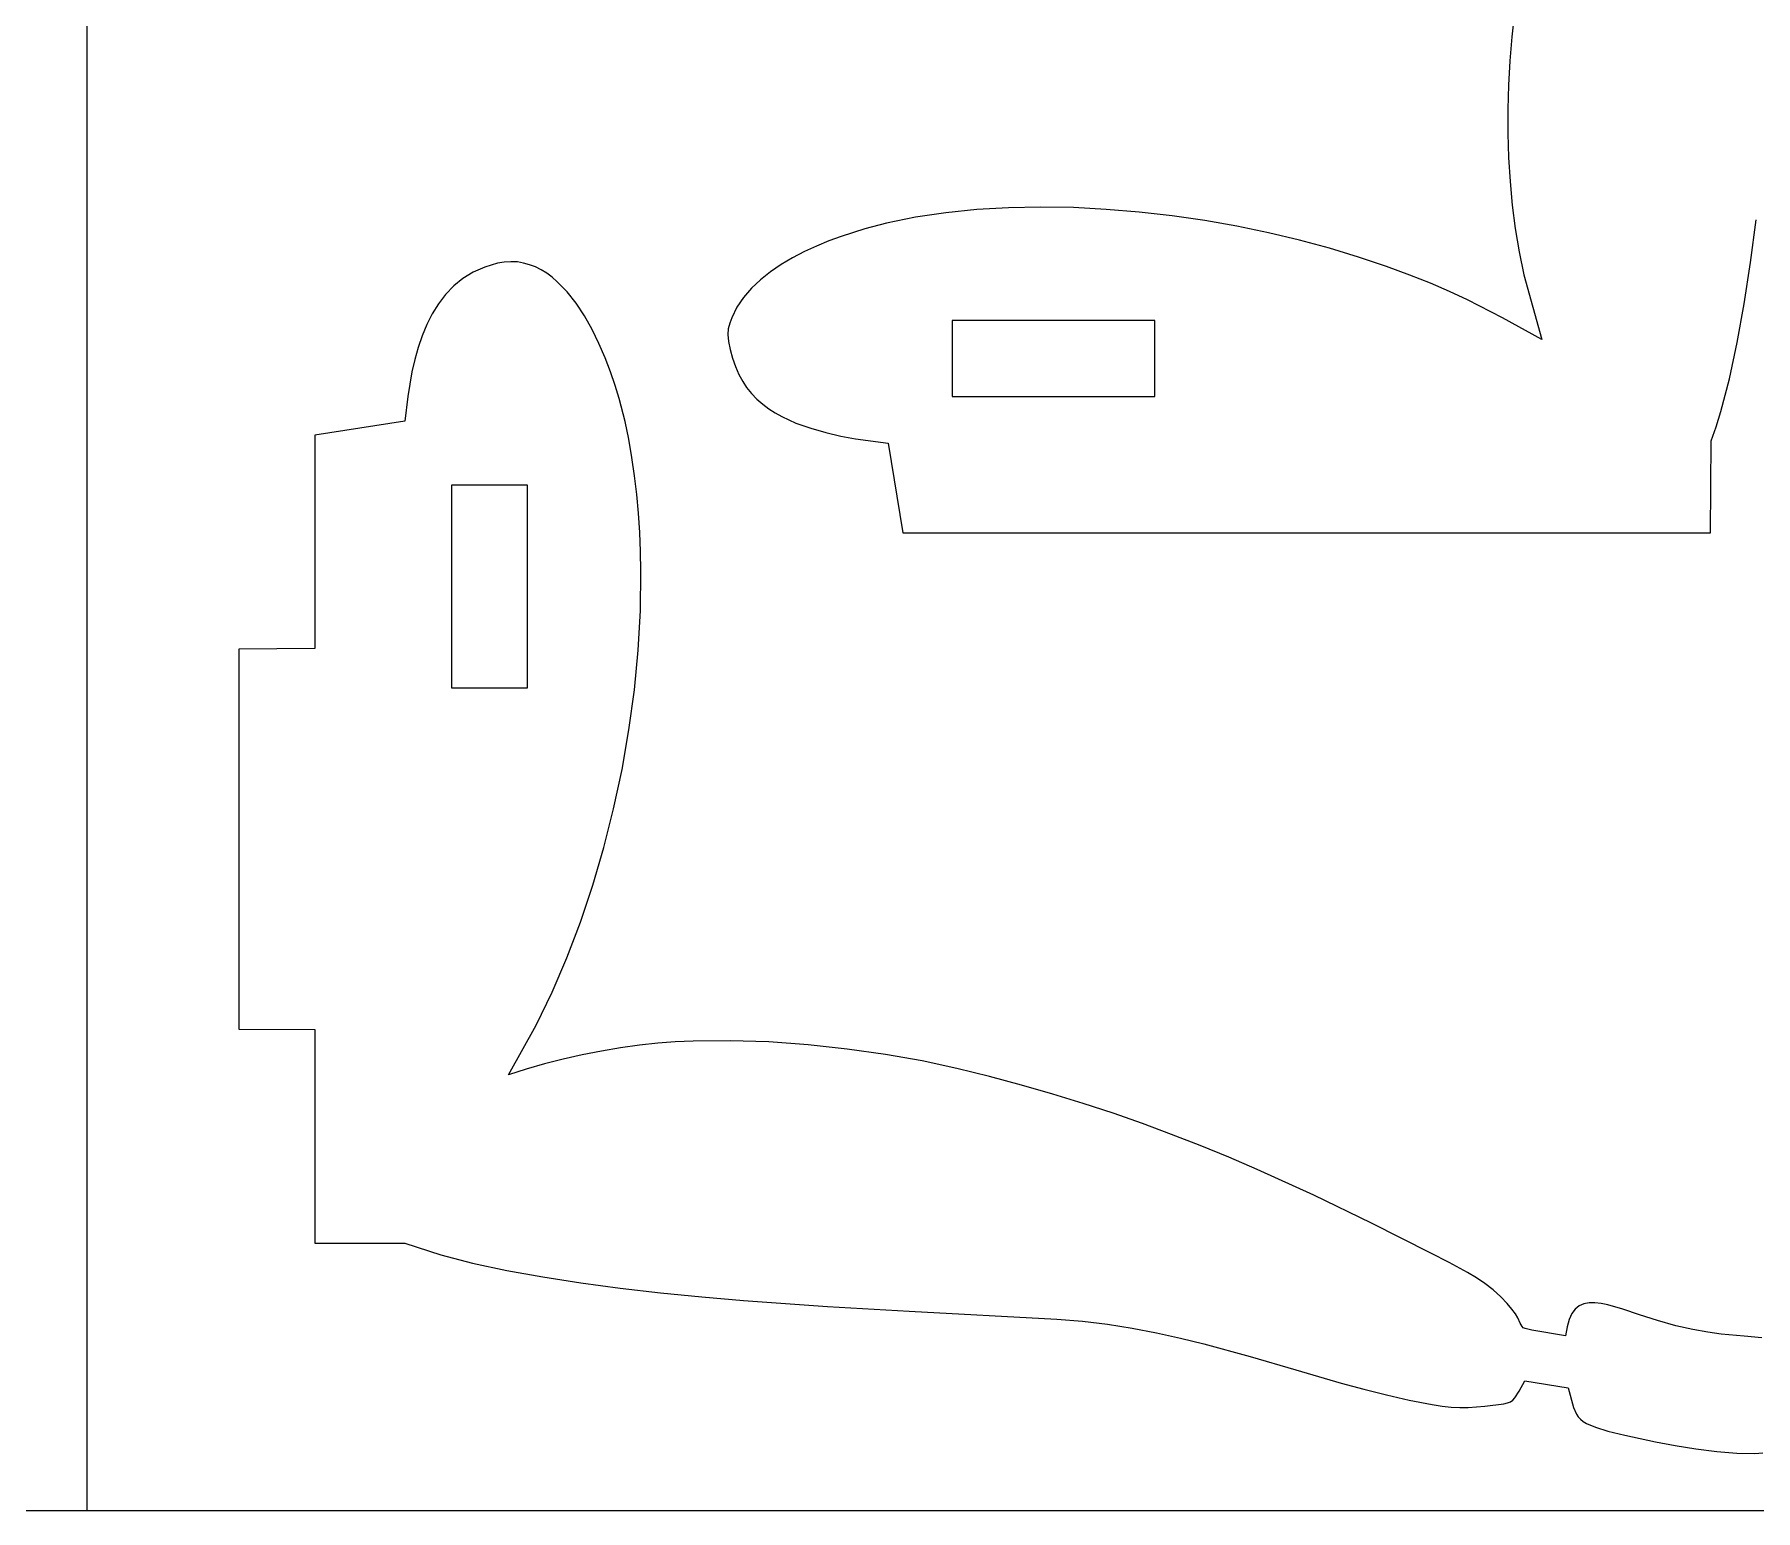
# Model space of a CAD drawing. Header units: centimetres. Extents: x -43.9 to 43.9, y -33.6 to 33.6.
# Drawn here: x 9.22 to 16.09, y -33.57 to -27.68 of the extents above; entities that cross this region are included whole.
import ezdxf

# ---------------------------------------------------------------- set-up
doc = ezdxf.new("R2010")
doc.units = ezdxf.units.CM
doc.header["$MEASUREMENT"] = 0
doc.layers.add('Camada 1', color=7, linetype='Continuous')

msp = doc.modelspace()

# ---------------------------------------------------------------- linework, layer by layer
at = {"layer": 'Camada 1', "color": 4, "lineweight": 9}
for points in [[(9.43161, 11.64976), (9.43161, 11.64976), (9.43161, -33.57024), (9.43161, -33.57024)], [(-25.07839, -33.57024), (-25.07839, -33.57024), (43.9416, -33.57024), (43.9416, -33.57024)]]:
    msp.add_open_spline(points, degree=3, dxfattribs=at)
at = {"layer": 'Camada 1', "color": 3, "lineweight": 9}
for points in [[(15.12889, -27.59084), (15.12889, -27.59084), (15.11889, -27.68666), (15.11889, -27.68666)], [(15.11889, -27.68666), (15.11889, -27.68666), (15.11121, -27.7829), (15.11121, -27.7829)], [(15.11121, -27.7829), (15.11121, -27.7829), (15.10597, -27.87938), (15.10597, -27.87938)], [(15.10597, -27.87938), (15.10597, -27.87938), (15.10328, -27.97591), (15.10328, -27.97591)], [(15.10328, -27.97591), (15.10328, -27.97591), (15.10327, -28.07229), (15.10327, -28.07229)], [(15.10327, -28.07229), (15.10327, -28.07229), (15.10605, -28.16832), (15.10605, -28.16832)], [(15.10605, -28.16832), (15.10605, -28.16832), (15.11177, -28.26383), (15.11177, -28.26383)], [(15.11177, -28.26383), (15.11177, -28.26383), (15.12057, -28.3586), (15.12057, -28.3586)], [(15.12057, -28.3586), (15.12057, -28.3586), (15.13253, -28.45247), (15.13253, -28.45247)], [(12.62304, -28.43089), (12.62304, -28.43089), (12.53689, -28.45329), (12.53689, -28.45329)], [(12.73935, -28.40722), (12.73935, -28.40722), (12.62304, -28.43089), (12.62304, -28.43089)], [(12.85971, -28.38917), (12.85971, -28.38917), (12.73935, -28.40722), (12.73935, -28.40722)], [(12.98348, -28.37652), (12.98348, -28.37652), (12.85971, -28.38917), (12.85971, -28.38917)], [(13.11005, -28.36905), (13.11005, -28.36905), (12.98348, -28.37652), (12.98348, -28.37652)], [(13.23879, -28.36654), (13.23879, -28.36654), (13.11005, -28.36905), (13.11005, -28.36905)], [(13.36905, -28.36876), (13.36905, -28.36876), (13.23879, -28.36654), (13.23879, -28.36654)], [(13.50024, -28.37551), (13.50024, -28.37551), (13.36905, -28.36876), (13.36905, -28.36876)], [(13.6317, -28.38655), (13.6317, -28.38655), (13.50024, -28.37551), (13.50024, -28.37551)], [(13.76283, -28.40168), (13.76283, -28.40168), (13.6317, -28.38655), (13.6317, -28.38655)], [(13.89298, -28.42067), (13.89298, -28.42067), (13.76283, -28.40168), (13.76283, -28.40168)], [(14.02153, -28.44329), (14.02153, -28.44329), (13.89298, -28.42067), (13.89298, -28.42067)], [(16.07101, -28.58818), (16.07101, -28.58818), (16.09312, -28.41734), (16.09312, -28.41734)], [(12.39323, -28.50164), (12.39323, -28.50164), (12.34415, -28.5219), (12.34415, -28.5219)], [(12.44215, -28.48349), (12.44215, -28.48349), (12.39323, -28.50164), (12.39323, -28.50164)], [(12.53689, -28.45329), (12.53689, -28.45329), (12.44215, -28.48349), (12.44215, -28.48349)], [(14.14786, -28.46933), (14.14786, -28.46933), (14.02153, -28.44329), (14.02153, -28.44329)], [(14.27134, -28.49857), (14.27134, -28.49857), (14.14786, -28.46933), (14.14786, -28.46933)], [(14.39134, -28.53079), (14.39134, -28.53079), (14.27134, -28.49857), (14.27134, -28.49857)], [(15.13253, -28.45247), (15.13253, -28.45247), (15.14779, -28.54522), (15.14779, -28.54522)], [(12.24824, -28.56897), (12.24824, -28.56897), (12.20274, -28.59588), (12.20274, -28.59588)], [(12.2956, -28.54432), (12.2956, -28.54432), (12.24824, -28.56897), (12.24824, -28.56897)], [(12.34415, -28.5219), (12.34415, -28.5219), (12.2956, -28.54432), (12.2956, -28.54432)], [(14.50722, -28.56577), (14.50722, -28.56577), (14.39134, -28.53079), (14.39134, -28.53079)], [(14.61838, -28.60328), (14.61838, -28.60328), (14.50722, -28.56577), (14.50722, -28.56577)], [(15.14779, -28.54522), (15.14779, -28.54522), (15.1665, -28.63667), (15.1665, -28.63667)], [(10.97436, -28.62648), (10.97436, -28.62648), (10.93321, -28.65173), (10.93321, -28.65173)], [(11.02022, -28.60605), (11.02022, -28.60605), (10.97436, -28.62648), (10.97436, -28.62648)], [(11.07108, -28.59087), (11.07108, -28.59087), (11.02022, -28.60605), (11.02022, -28.60605)], [(11.09817, -28.58608), (11.09817, -28.58608), (11.07108, -28.59087), (11.07108, -28.59087)], [(11.12452, -28.5844), (11.12452, -28.5844), (11.09817, -28.58608), (11.09817, -28.58608)], [(11.15017, -28.58566), (11.15017, -28.58566), (11.12452, -28.5844), (11.12452, -28.5844)], [(11.1751, -28.58971), (11.1751, -28.58971), (11.15017, -28.58566), (11.15017, -28.58566)], [(11.1993, -28.59641), (11.1993, -28.59641), (11.1751, -28.58971), (11.1751, -28.58971)], [(11.22278, -28.6056), (11.22278, -28.6056), (11.1993, -28.59641), (11.1993, -28.59641)], [(11.24555, -28.61713), (11.24555, -28.61713), (11.22278, -28.6056), (11.22278, -28.6056)], [(11.2676, -28.63084), (11.2676, -28.63084), (11.24555, -28.61713), (11.24555, -28.61713)], [(11.28892, -28.64658), (11.28892, -28.64658), (11.2676, -28.63084), (11.2676, -28.63084)], [(12.15974, -28.6251), (12.15974, -28.6251), (12.11995, -28.65671), (12.11995, -28.65671)], [(12.20274, -28.59588), (12.20274, -28.59588), (12.15974, -28.6251), (12.15974, -28.6251)], [(14.71161, -28.6377), (14.71161, -28.6377), (14.61838, -28.60328), (14.61838, -28.60328)], [(14.79458, -28.67076), (14.79458, -28.67076), (14.71161, -28.6377), (14.71161, -28.6377)], [(15.1665, -28.63667), (15.1665, -28.63667), (15.2384, -28.89443), (15.2384, -28.89443)], [(16.04613, -28.75211), (16.04613, -28.75211), (16.07101, -28.58818), (16.07101, -28.58818)], [(10.8965, -28.68136), (10.8965, -28.68136), (10.86395, -28.71493), (10.86395, -28.71493)], [(10.93321, -28.65173), (10.93321, -28.65173), (10.8965, -28.68136), (10.8965, -28.68136)], [(11.30952, -28.66422), (11.30952, -28.66422), (11.28892, -28.64658), (11.28892, -28.64658)], [(11.34858, -28.70452), (11.34858, -28.70452), (11.30952, -28.66422), (11.30952, -28.66422)], [(11.38474, -28.75055), (11.38474, -28.75055), (11.34858, -28.70452), (11.34858, -28.70452)], [(12.084, -28.69074), (12.084, -28.69074), (12.05257, -28.72725), (12.05257, -28.72725)], [(12.11995, -28.65671), (12.11995, -28.65671), (12.084, -28.69074), (12.084, -28.69074)], [(14.87014, -28.70344), (14.87014, -28.70344), (14.79458, -28.67076), (14.79458, -28.67076)], [(14.94122, -28.73668), (14.94122, -28.73668), (14.87014, -28.70344), (14.87014, -28.70344)], [(10.83528, -28.75203), (10.83528, -28.75203), (10.81023, -28.7922), (10.81023, -28.7922)], [(10.86395, -28.71493), (10.86395, -28.71493), (10.83528, -28.75203), (10.83528, -28.75203)], [(11.41803, -28.80109), (11.41803, -28.80109), (11.38474, -28.75055), (11.38474, -28.75055)], [(12.02633, -28.76631), (12.02633, -28.76631), (12.00593, -28.80794), (12.00593, -28.80794)], [(12.05257, -28.72725), (12.05257, -28.72725), (12.02633, -28.76631), (12.02633, -28.76631)], [(15.08146, -28.80868), (15.08146, -28.80868), (14.94122, -28.73668), (14.94122, -28.73668)], [(16.01826, -28.90719), (16.01826, -28.90719), (16.04613, -28.75211), (16.04613, -28.75211)], [(10.7885, -28.83502), (10.7885, -28.83502), (10.76983, -28.88005), (10.76983, -28.88005)], [(10.81023, -28.7922), (10.81023, -28.7922), (10.7885, -28.83502), (10.7885, -28.83502)], [(11.44843, -28.85493), (11.44843, -28.85493), (11.41803, -28.80109), (11.41803, -28.80109)], [(11.99815, -28.82976), (11.99815, -28.82976), (11.99207, -28.85222), (11.99207, -28.85222)], [(12.00593, -28.80794), (12.00593, -28.80794), (11.99815, -28.82976), (11.99815, -28.82976)], [(15.2384, -28.89443), (15.2384, -28.89443), (15.08146, -28.80868), (15.08146, -28.80868)], [(10.76983, -28.88005), (10.76983, -28.88005), (10.75393, -28.92685), (10.75393, -28.92685)], [(11.47594, -28.91084), (11.47594, -28.91084), (11.44843, -28.85493), (11.44843, -28.85493)], [(11.50058, -28.96763), (11.50058, -28.96763), (11.47594, -28.91084), (11.47594, -28.91084)], [(11.99207, -28.85222), (11.99207, -28.85222), (11.99002, -28.87538), (11.99002, -28.87538)], [(11.99002, -28.87538), (11.99002, -28.87538), (11.99252, -28.90367), (11.99252, -28.90367)], [(11.99252, -28.90367), (11.99252, -28.90367), (11.9989, -28.93542), (11.9989, -28.93542)], [(15.98716, -29.05147), (15.98716, -29.05147), (16.01826, -28.90719), (16.01826, -28.90719)], [(10.74053, -28.975), (10.74053, -28.975), (10.72936, -29.02405), (10.72936, -29.02405)], [(10.75393, -28.92685), (10.75393, -28.92685), (10.74053, -28.975), (10.74053, -28.975)], [(11.52232, -29.02407), (11.52232, -29.02407), (11.50058, -28.96763), (11.50058, -28.96763)], [(11.9989, -28.93542), (11.9989, -28.93542), (12.00848, -28.96894), (12.00848, -28.96894)], [(12.00848, -28.96894), (12.00848, -28.96894), (12.02058, -29.00256), (12.02058, -29.00256)], [(10.72936, -29.02405), (10.72936, -29.02405), (10.71258, -29.12316), (10.71258, -29.12316)], [(11.54118, -29.07897), (11.54118, -29.07897), (11.52232, -29.02407), (11.52232, -29.02407)], [(12.02058, -29.00256), (12.02058, -29.00256), (12.03452, -29.03458), (12.03452, -29.03458)], [(12.03452, -29.03458), (12.03452, -29.03458), (12.04963, -29.06333), (12.04963, -29.06333)], [(15.9526, -29.18296), (15.9526, -29.18296), (15.98716, -29.05147), (15.98716, -29.05147)], [(11.55715, -29.1311), (11.55715, -29.1311), (11.54118, -29.07897), (11.54118, -29.07897)], [(12.04963, -29.06333), (12.04963, -29.06333), (12.06522, -29.08712), (12.06522, -29.08712)], [(12.06522, -29.08712), (12.06522, -29.08712), (12.08496, -29.11112), (12.08496, -29.11112)], [(12.08496, -29.11112), (12.08496, -29.11112), (12.10639, -29.1331), (12.10639, -29.1331)], [(10.71258, -29.12316), (10.71258, -29.12316), (10.70136, -29.22071), (10.70136, -29.22071)], [(11.58041, -29.22223), (11.58041, -29.22223), (11.55715, -29.1311), (11.55715, -29.1311)], [(12.10639, -29.1331), (12.10639, -29.1331), (12.12937, -29.15316), (12.12937, -29.15316)], [(12.12937, -29.15316), (12.12937, -29.15316), (12.15374, -29.17142), (12.15374, -29.17142)], [(12.15374, -29.17142), (12.15374, -29.17142), (12.17935, -29.188), (12.17935, -29.188)], [(12.17935, -29.188), (12.17935, -29.188), (12.20606, -29.203), (12.20606, -29.203)], [(15.93397, -29.24332), (15.93397, -29.24332), (15.9526, -29.18296), (15.9526, -29.18296)], [(10.70136, -29.22071), (10.70136, -29.22071), (10.34246, -29.27761), (10.34246, -29.27761)], [(11.59484, -29.29326), (11.59484, -29.29326), (11.58041, -29.22223), (11.58041, -29.22223)], [(12.20606, -29.203), (12.20606, -29.203), (12.26213, -29.22878), (12.26213, -29.22878)], [(12.26213, -29.22878), (12.26213, -29.22878), (12.32076, -29.24965), (12.32076, -29.24965)], [(12.32076, -29.24965), (12.32076, -29.24965), (12.38075, -29.26655), (12.38075, -29.26655)], [(15.91438, -29.29974), (15.91438, -29.29974), (15.93397, -29.24332), (15.93397, -29.24332)], [(10.34246, -29.27761), (10.34246, -29.27761), (10.34242, -30.12931), (10.34242, -30.12931)], [(11.60733, -29.36553), (11.60733, -29.36553), (11.59484, -29.29326), (11.59484, -29.29326)], [(12.38075, -29.26655), (12.38075, -29.26655), (12.44088, -29.2804), (12.44088, -29.2804)], [(12.44088, -29.2804), (12.44088, -29.2804), (12.49996, -29.29212), (12.49996, -29.29212)], [(12.49996, -29.29212), (12.49996, -29.29212), (12.63011, -29.30832), (12.63011, -29.30832)], [(12.63011, -29.30832), (12.63011, -29.30832), (12.68851, -29.66717), (12.68851, -29.66717)], [(15.91112, -29.66717), (15.91112, -29.66717), (15.91438, -29.29974), (15.91438, -29.29974)], [(11.61792, -29.43894), (11.61792, -29.43894), (11.60733, -29.36553), (11.60733, -29.36553)], [(11.62664, -29.51339), (11.62664, -29.51339), (11.61792, -29.43894), (11.61792, -29.43894)], [(11.63351, -29.58879), (11.63351, -29.58879), (11.62664, -29.51339), (11.62664, -29.51339)], [(11.63858, -29.66504), (11.63858, -29.66504), (11.63351, -29.58879), (11.63351, -29.58879)], [(11.64184, -29.74205), (11.64184, -29.74205), (11.63858, -29.66504), (11.63858, -29.66504)], [(12.68851, -29.66717), (12.68851, -29.66717), (15.91112, -29.66717), (15.91112, -29.66717)], [(11.64335, -29.81972), (11.64335, -29.81972), (11.64184, -29.74205), (11.64184, -29.74205)], [(11.64121, -29.97664), (11.64121, -29.97664), (11.64335, -29.81972), (11.64335, -29.81972)], [(11.63236, -30.13506), (11.63236, -30.13506), (11.64121, -29.97664), (11.64121, -29.97664)], [(10.34242, -30.12931), (10.34242, -30.12931), (10.03899, -30.13147), (10.03899, -30.13147)], [(10.03899, -30.13147), (10.03899, -30.13147), (10.03939, -31.6487), (10.03939, -31.6487)], [(11.61703, -30.2942), (11.61703, -30.2942), (11.63236, -30.13506), (11.63236, -30.13506)], [(11.59545, -30.45327), (11.59545, -30.45327), (11.61703, -30.2942), (11.61703, -30.2942)], [(11.56786, -30.61153), (11.56786, -30.61153), (11.59545, -30.45327), (11.59545, -30.45327)], [(11.53447, -30.76821), (11.53447, -30.76821), (11.56786, -30.61153), (11.56786, -30.61153)], [(11.49551, -30.92253), (11.49551, -30.92253), (11.53447, -30.76821), (11.53447, -30.76821)], [(11.45119, -31.07373), (11.45119, -31.07373), (11.49551, -30.92253), (11.49551, -30.92253)], [(11.40177, -31.22103), (11.40177, -31.22103), (11.45119, -31.07373), (11.45119, -31.07373)], [(11.34745, -31.36367), (11.34745, -31.36367), (11.40177, -31.22103), (11.40177, -31.22103)], [(11.28846, -31.50089), (11.28846, -31.50089), (11.34745, -31.36367), (11.34745, -31.36367)], [(11.22503, -31.63191), (11.22503, -31.63191), (11.28846, -31.50089), (11.28846, -31.50089)], [(10.03939, -31.6487), (10.03939, -31.6487), (10.34242, -31.65011), (10.34242, -31.65011)], [(10.34242, -31.65011), (10.34242, -31.65011), (10.34242, -32.50259), (10.34242, -32.50259)], [(11.11431, -31.83014), (11.11431, -31.83014), (11.22503, -31.63191), (11.22503, -31.63191)], [(11.5623, -31.72316), (11.5623, -31.72316), (11.486, -31.73604), (11.486, -31.73604)], [(11.6375, -31.71264), (11.6375, -31.71264), (11.5623, -31.72316), (11.5623, -31.72316)], [(11.71083, -31.70463), (11.71083, -31.70463), (11.6375, -31.71264), (11.6375, -31.71264)], [(11.77988, -31.6993), (11.77988, -31.6993), (11.71083, -31.70463), (11.71083, -31.70463)], [(11.85134, -31.69587), (11.85134, -31.69587), (11.77988, -31.6993), (11.77988, -31.6993)], [(12.00008, -31.69437), (12.00008, -31.69437), (11.85134, -31.69587), (11.85134, -31.69587)], [(12.15415, -31.69955), (12.15415, -31.69955), (12.00008, -31.69437), (12.00008, -31.69437)], [(12.31067, -31.71081), (12.31067, -31.71081), (12.15415, -31.69955), (12.15415, -31.69955)], [(12.46676, -31.72756), (12.46676, -31.72756), (12.31067, -31.71081), (12.31067, -31.71081)], [(12.61956, -31.74923), (12.61956, -31.74923), (12.46676, -31.72756), (12.46676, -31.72756)], [(11.25798, -31.78719), (11.25798, -31.78719), (11.18481, -31.80789), (11.18481, -31.80789)], [(11.33308, -31.76821), (11.33308, -31.76821), (11.25798, -31.78719), (11.25798, -31.78719)], [(11.40934, -31.75111), (11.40934, -31.75111), (11.33308, -31.76821), (11.33308, -31.76821)], [(11.486, -31.73604), (11.486, -31.73604), (11.40934, -31.75111), (11.40934, -31.75111)], [(12.76618, -31.77522), (12.76618, -31.77522), (12.61956, -31.74923), (12.61956, -31.74923)], [(12.90373, -31.80497), (12.90373, -31.80497), (12.76618, -31.77522), (12.76618, -31.77522)], [(11.18481, -31.80789), (11.18481, -31.80789), (11.11431, -31.83014), (11.11431, -31.83014)], [(13.03483, -31.83743), (13.03483, -31.83743), (12.90373, -31.80497), (12.90373, -31.80497)], [(13.16238, -31.87158), (13.16238, -31.87158), (13.03483, -31.83743), (13.03483, -31.83743)], [(13.28677, -31.90741), (13.28677, -31.90741), (13.16238, -31.87158), (13.16238, -31.87158)], [(13.40838, -31.94499), (13.40838, -31.94499), (13.28677, -31.90741), (13.28677, -31.90741)], [(13.52765, -31.98432), (13.52765, -31.98432), (13.40838, -31.94499), (13.40838, -31.94499)], [(13.64492, -32.02544), (13.64492, -32.02544), (13.52765, -31.98432), (13.52765, -31.98432)], [(13.7606, -32.0684), (13.7606, -32.0684), (13.64492, -32.02544), (13.64492, -32.02544)], [(13.87509, -32.11321), (13.87509, -32.11321), (13.7606, -32.0684), (13.7606, -32.0684)], [(13.98878, -32.1599), (13.98878, -32.1599), (13.87509, -32.11321), (13.87509, -32.11321)], [(14.10207, -32.20852), (14.10207, -32.20852), (13.98878, -32.1599), (13.98878, -32.1599)], [(14.32897, -32.31164), (14.32897, -32.31164), (14.10207, -32.20852), (14.10207, -32.20852)], [(14.55895, -32.4228), (14.55895, -32.4228), (14.32897, -32.31164), (14.32897, -32.31164)], [(14.79513, -32.54225), (14.79513, -32.54225), (14.55895, -32.4228), (14.55895, -32.4228)], [(10.34242, -32.50259), (10.34242, -32.50259), (10.70109, -32.50259), (10.70109, -32.50259)], [(10.70109, -32.50259), (10.70109, -32.50259), (10.8453, -32.54964), (10.8453, -32.54964)], [(10.8453, -32.54964), (10.8453, -32.54964), (10.97167, -32.58221), (10.97167, -32.58221)], [(14.86831, -32.57988), (14.86831, -32.57988), (14.79513, -32.54225), (14.79513, -32.54225)], [(10.97167, -32.58221), (10.97167, -32.58221), (11.10763, -32.61149), (11.10763, -32.61149)], [(11.10763, -32.61149), (11.10763, -32.61149), (11.2519, -32.63771), (11.2519, -32.63771)], [(14.94165, -32.61944), (14.94165, -32.61944), (14.86831, -32.57988), (14.86831, -32.57988)], [(14.97726, -32.64091), (14.97726, -32.64091), (14.94165, -32.61944), (14.94165, -32.61944)], [(11.2519, -32.63771), (11.2519, -32.63771), (11.40322, -32.66111), (11.40322, -32.66111)], [(11.40322, -32.66111), (11.40322, -32.66111), (11.56029, -32.68191), (11.56029, -32.68191)], [(11.56029, -32.68191), (11.56029, -32.68191), (11.72184, -32.70035), (11.72184, -32.70035)], [(15.01155, -32.66402), (15.01155, -32.66402), (14.97726, -32.64091), (14.97726, -32.64091)], [(15.04407, -32.68917), (15.04407, -32.68917), (15.01155, -32.66402), (15.01155, -32.66402)], [(15.0744, -32.71673), (15.0744, -32.71673), (15.04407, -32.68917), (15.04407, -32.68917)], [(11.72184, -32.70035), (11.72184, -32.70035), (11.88661, -32.71665), (11.88661, -32.71665)], [(11.88661, -32.71665), (11.88661, -32.71665), (12.0533, -32.73107), (12.0533, -32.73107)], [(12.0533, -32.73107), (12.0533, -32.73107), (12.38734, -32.75513), (12.38734, -32.75513)], [(12.38734, -32.75513), (12.38734, -32.75513), (12.71378, -32.77437), (12.71378, -32.77437)], [(15.10009, -32.74361), (15.10009, -32.74361), (15.0744, -32.71673), (15.0744, -32.71673)], [(15.1192, -32.76621), (15.1192, -32.76621), (15.10009, -32.74361), (15.10009, -32.74361)], [(15.3879, -32.75271), (15.3879, -32.75271), (15.37184, -32.7655), (15.37184, -32.7655)], [(15.40636, -32.74455), (15.40636, -32.74455), (15.3879, -32.75271), (15.3879, -32.75271)], [(15.42709, -32.74053), (15.42709, -32.74053), (15.40636, -32.74455), (15.40636, -32.74455)], [(15.45001, -32.74019), (15.45001, -32.74019), (15.42709, -32.74053), (15.42709, -32.74053)], [(15.47501, -32.74304), (15.47501, -32.74304), (15.45001, -32.74019), (15.45001, -32.74019)], [(15.502, -32.74859), (15.502, -32.74859), (15.47501, -32.74304), (15.47501, -32.74304)], [(15.56152, -32.76593), (15.56152, -32.76593), (15.502, -32.74859), (15.502, -32.74859)], [(12.71378, -32.77437), (12.71378, -32.77437), (13.30291, -32.80589), (13.30291, -32.80589)], [(13.30291, -32.80589), (13.30291, -32.80589), (13.40539, -32.81404), (13.40539, -32.81404)], [(13.40539, -32.81404), (13.40539, -32.81404), (13.50575, -32.82616), (13.50575, -32.82616)], [(13.50575, -32.82616), (13.50575, -32.82616), (13.60421, -32.84176), (13.60421, -32.84176)], [(15.13287, -32.78494), (15.13287, -32.78494), (15.1192, -32.76621), (15.1192, -32.76621)], [(15.14225, -32.80023), (15.14225, -32.80023), (15.13287, -32.78494), (15.13287, -32.78494)], [(15.15265, -32.82223), (15.15265, -32.82223), (15.14225, -32.80023), (15.14225, -32.80023)], [(15.1595, -32.83565), (15.1595, -32.83565), (15.15265, -32.82223), (15.15265, -32.82223)], [(15.34723, -32.80693), (15.34723, -32.80693), (15.3389, -32.8365), (15.3389, -32.8365)], [(15.35825, -32.78341), (15.35825, -32.78341), (15.34723, -32.80693), (15.34723, -32.80693)], [(15.37184, -32.7655), (15.37184, -32.7655), (15.35825, -32.78341), (15.35825, -32.78341)], [(15.62779, -32.78835), (15.62779, -32.78835), (15.56152, -32.76593), (15.56152, -32.76593)], [(15.70001, -32.81202), (15.70001, -32.81202), (15.62779, -32.78835), (15.62779, -32.78835)], [(15.77371, -32.83262), (15.77371, -32.83262), (15.70001, -32.81202), (15.70001, -32.81202)], [(13.60421, -32.84176), (13.60421, -32.84176), (13.70095, -32.86037), (13.70095, -32.86037)], [(13.70095, -32.86037), (13.70095, -32.86037), (13.79618, -32.88152), (13.79618, -32.88152)], [(13.79618, -32.88152), (13.79618, -32.88152), (13.8901, -32.90473), (13.8901, -32.90473)], [(15.16444, -32.84024), (15.16444, -32.84024), (15.1595, -32.83565), (15.1595, -32.83565)], [(15.1719, -32.84396), (15.1719, -32.84396), (15.16444, -32.84024), (15.16444, -32.84024)], [(15.19894, -32.8506), (15.19894, -32.8506), (15.1719, -32.84396), (15.1719, -32.84396)], [(15.33335, -32.87264), (15.33335, -32.87264), (15.19894, -32.8506), (15.19894, -32.8506)], [(15.3389, -32.8365), (15.3389, -32.8365), (15.33335, -32.87264), (15.33335, -32.87264)], [(15.84045, -32.84769), (15.84045, -32.84769), (15.77371, -32.83262), (15.77371, -32.83262)], [(15.9006, -32.85824), (15.9006, -32.85824), (15.84045, -32.84769), (15.84045, -32.84769)], [(15.95456, -32.86536), (15.95456, -32.86536), (15.9006, -32.85824), (15.9006, -32.85824)], [(16.0454, -32.8734), (16.0454, -32.8734), (15.95456, -32.86536), (15.95456, -32.86536)], [(16.11599, -32.88017), (16.11599, -32.88017), (16.0454, -32.8734), (16.0454, -32.8734)], [(13.8901, -32.90473), (13.8901, -32.90473), (14.07481, -32.9555), (14.07481, -32.9555)], [(14.07481, -32.9555), (14.07481, -32.9555), (14.25666, -33.00885), (14.25666, -33.00885)], [(14.25666, -33.00885), (14.25666, -33.00885), (14.43728, -33.06104), (14.43728, -33.06104)], [(14.43728, -33.06104), (14.43728, -33.06104), (14.52761, -33.08551), (14.52761, -33.08551)], [(14.52761, -33.08551), (14.52761, -33.08551), (14.61823, -33.10826), (14.61823, -33.10826)], [(15.13068, -33.11978), (15.13068, -33.11978), (15.14751, -33.09285), (15.14751, -33.09285)], [(15.14751, -33.09285), (15.14751, -33.09285), (15.1707, -33.05233), (15.1707, -33.05233)], [(15.1707, -33.05233), (15.1707, -33.05233), (15.34295, -33.08077), (15.34295, -33.08077)], [(15.34295, -33.08077), (15.34295, -33.08077), (15.36508, -33.15883), (15.36508, -33.15883)], [(14.61823, -33.10826), (14.61823, -33.10826), (14.70935, -33.12885), (14.70935, -33.12885)], [(14.70935, -33.12885), (14.70935, -33.12885), (14.80115, -33.14677), (14.80115, -33.14677)], [(14.80115, -33.14677), (14.80115, -33.14677), (14.84092, -33.153), (14.84092, -33.153)], [(14.84092, -33.153), (14.84092, -33.153), (14.87731, -33.15694), (14.87731, -33.15694)], [(14.87731, -33.15694), (14.87731, -33.15694), (14.91145, -33.1588), (14.91145, -33.1588)], [(14.91145, -33.1588), (14.91145, -33.1588), (14.94445, -33.15876), (14.94445, -33.15876)], [(14.94445, -33.15876), (14.94445, -33.15876), (15.01146, -33.15382), (15.01146, -33.15382)], [(15.01146, -33.15382), (15.01146, -33.15382), (15.08722, -33.14375), (15.08722, -33.14375)], [(15.08722, -33.14375), (15.08722, -33.14375), (15.10158, -33.14064), (15.10158, -33.14064)], [(15.10158, -33.14064), (15.10158, -33.14064), (15.113, -33.13584), (15.113, -33.13584)], [(15.113, -33.13584), (15.113, -33.13584), (15.1224, -33.129), (15.1224, -33.129)], [(15.1224, -33.129), (15.1224, -33.129), (15.13068, -33.11978), (15.13068, -33.11978)], [(15.36508, -33.15883), (15.36508, -33.15883), (15.37655, -33.18525), (15.37655, -33.18525)], [(15.37655, -33.18525), (15.37655, -33.18525), (15.38383, -33.19616), (15.38383, -33.19616)], [(15.38383, -33.19616), (15.38383, -33.19616), (15.39271, -33.20588), (15.39271, -33.20588)], [(15.39271, -33.20588), (15.39271, -33.20588), (15.40356, -33.21462), (15.40356, -33.21462)], [(15.40356, -33.21462), (15.40356, -33.21462), (15.41684, -33.22267), (15.41684, -33.22267)], [(15.41684, -33.22267), (15.41684, -33.22267), (15.45226, -33.23758), (15.45226, -33.23758)], [(15.45226, -33.23758), (15.45226, -33.23758), (15.50226, -33.25259), (15.50226, -33.25259)], [(15.50226, -33.25259), (15.50226, -33.25259), (15.57016, -33.26966), (15.57016, -33.26966)], [(15.57016, -33.26966), (15.57016, -33.26966), (15.69253, -33.29636), (15.69253, -33.29636)], [(15.69253, -33.29636), (15.69253, -33.29636), (15.77027, -33.31095), (15.77027, -33.31095)], [(15.77027, -33.31095), (15.77027, -33.31095), (15.85318, -33.32432), (15.85318, -33.32432)], [(15.85318, -33.32432), (15.85318, -33.32432), (15.93682, -33.33493), (15.93682, -33.33493)], [(15.93682, -33.33493), (15.93682, -33.33493), (16.01679, -33.34126), (16.01679, -33.34126)], [(16.01679, -33.34126), (16.01679, -33.34126), (16.08868, -33.34179), (16.08868, -33.34179)], [(16.08868, -33.34179), (16.08868, -33.34179), (16.12022, -33.33939), (16.12022, -33.33939)]]:
    msp.add_open_spline(points, degree=3, dxfattribs=at)
at = {"layer": 'Camada 1', "lineweight": 9}
for points in [[(13.6944, -28.81933), (13.6944, -28.81933), (12.88521, -28.81933), (12.88521, -28.81933)], [(12.88521, -28.81933), (12.88521, -28.81933), (12.88521, -29.12277), (12.88521, -29.12277)], [(13.6944, -29.12277), (13.6944, -29.12277), (13.6944, -28.81933), (13.6944, -28.81933)], [(12.88521, -29.12277), (12.88521, -29.12277), (13.6944, -29.12277), (13.6944, -29.12277)], [(11.19026, -29.47668), (11.19026, -29.47668), (10.88682, -29.47668), (10.88682, -29.47668)], [(10.88682, -29.47668), (10.88682, -29.47668), (10.88682, -30.28587), (10.88682, -30.28587)], [(11.19026, -30.28587), (11.19026, -30.28587), (11.19026, -29.47668), (11.19026, -29.47668)], [(10.88682, -30.28587), (10.88682, -30.28587), (11.19026, -30.28587), (11.19026, -30.28587)]]:
    msp.add_open_spline(points, degree=3, dxfattribs=at)

doc.saveas('drawing.dxf')
